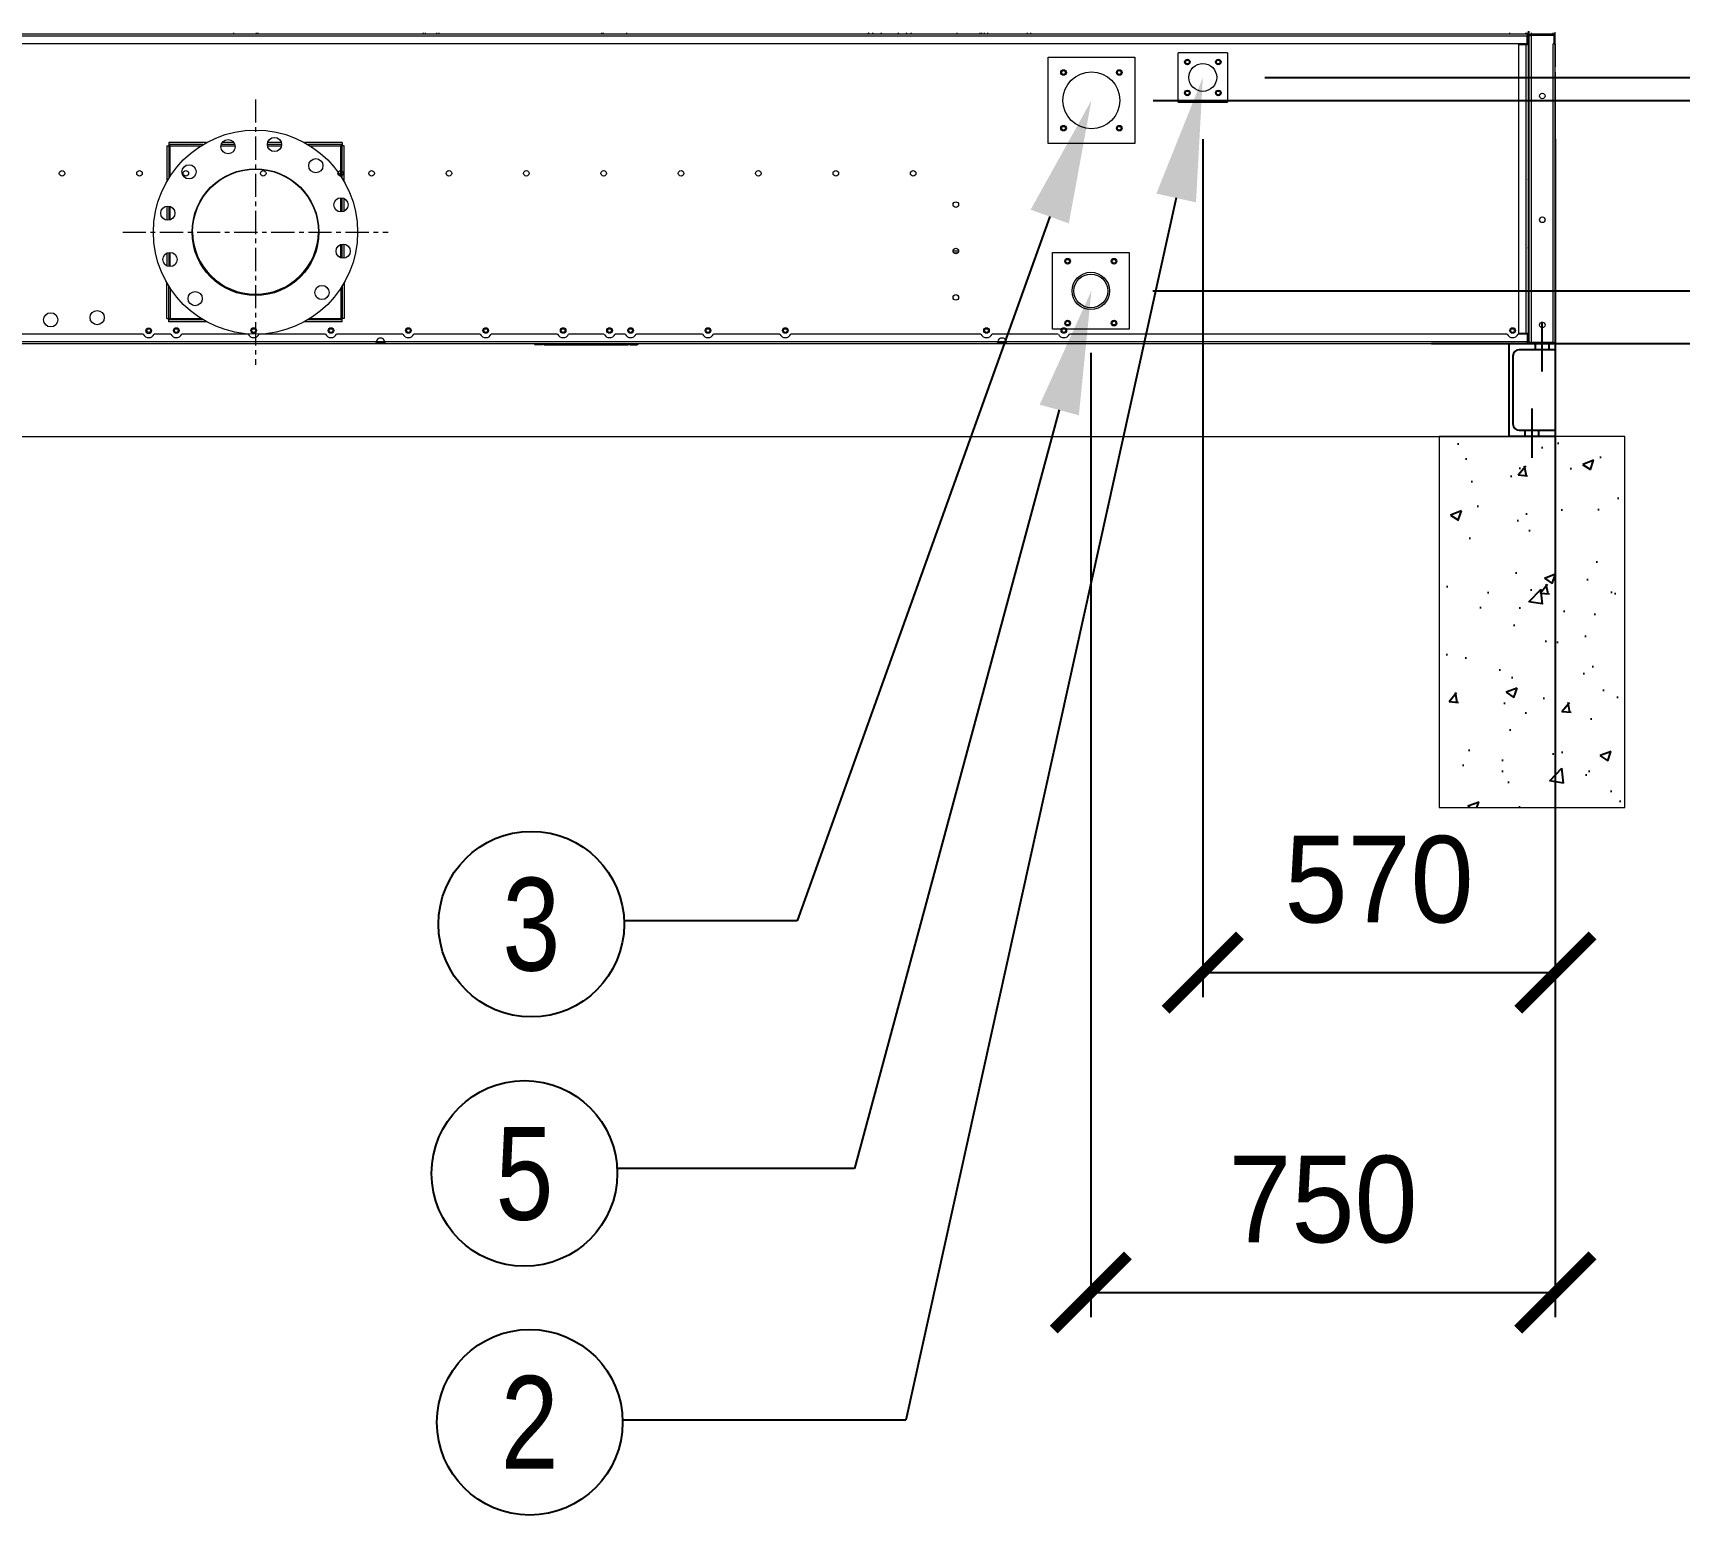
# Model space of a CAD drawing. Header units: millimetres. Extents: x 2913 to 35025, y 2470 to 25178.
# Drawn here: x 25284 to 27944, y 8385 to 10780 of the extents above; entities that cross this region are included whole.
import ezdxf
from ezdxf import colors
from ezdxf.entities.mleader import LeaderData, LeaderLine
from ezdxf.enums import TextEntityAlignment as Align
from ezdxf.math import Vec2, Vec3

# ---------------------------------------------------------------- set-up
doc = ezdxf.new("R2010")
doc.units = ezdxf.units.MM
doc.linetypes.add('CENTER', pattern=[2, 1.25, -0.25, 0.25, -0.25])
doc.linetypes.add('CENTERX2', pattern=[4, 2.5, -0.5, 0.5, -0.5])
for name, color, linetype in [('center', 1, 'CENTER'), ('냉각탑_dim', 1, 'Continuous'), ('냉각탑_text', 3, 'Continuous')]:
    doc.layers.add(name, color=color, linetype=linetype)
doc.styles.add('HY울릉도L', font='')
doc.styles.get("Standard").update_dxf_attribs({"font": 'arial.ttf'})
doc.styles.get('HY울릉도L').set_extended_font_data('HY울릉도L')
doc.dimstyles.new('성지DIM', dxfattribs={"dimtxt": 3.5, "dimasz": 3, "dimexe": 1, "dimexo": 2.5, "dimgap": 2, "dimtad": 1, "dimdec": 0, "dimzin": 3, "dimdsep": 46, "dimtxsty": 'HY울릉도L', "dimblk": 'ARCHTICK', "dimcen": -2, "dimclrd": 256, "dimclre": 256, "dimclrt": 7, "dimadec": 0, "dimazin": 0, "dimtfac": 1, "dimtdec": 0, "dimtofl": 0, "dimtmove": 0, "dimatfit": 3, "dimfxl": 1, "dimtolj": 1, "dimtzin": 0, "dimlwe": -1, "dimarcsym": 0})

# ---------------------------------------------------------------- blocks, each defined once
blk = doc.blocks.new('_ArchTick')
at = {"color": 0, "linetype": 'ByBlock', "const_width": 0.15}
blk.add_lwpolyline([(-0.5, -0.5), (0.5, 0.5)], dxfattribs=at)
blk = doc.blocks.new('*D300')
at = {"layer": 'Defpoints', "color": 0, "transparency": 16777216}
for p in [(26993.3, 10362.9), (27443.8, 10277.9), (28231.7, 10277.9)]:
    blk.add_point(p, dxfattribs=at)
at = {"layer": '냉각탑_dim', "lineweight": -2, "transparency": 16777216}
for p, q in [((28231.7, 10362.9), (28231.7, 10482.9)), ((28231.7, 10277.9), (28231.7, 9651.2))]:
    blk.add_line(p, q, dxfattribs=at)
at = {"layer": '냉각탑_dim', "transparency": 16777216}
for p, q in [((27093.3, 10362.9), (28271.7, 10362.9)), ((27543.8, 10277.9), (28271.7, 10277.9))]:
    blk.add_line(p, q, dxfattribs=at)
at = {"layer": '냉각탑_dim', "lineweight": -2, "transparency": 16777216, "xscale": 120, "yscale": 120, "zscale": 120}
for p, rotation in [((28231.7, 10362.9), 270), ((28231.7, 10277.9), 90)]:
    blk.add_blockref('_ArchTick', p, dxfattribs=dict(at, rotation=rotation))
at = {"layer": '냉각탑_dim', "color": 7, "transparency": 16777216, "insert": (28081.7, 9844.5), "char_height": 140, "attachment_point": 5, "rotation": 90, "style": 'HY울릉도L'}
blk.add_mtext('\\A1;85', dxfattribs=at)
blk = doc.blocks.new('*D301')
at = {"layer": 'Defpoints', "color": 0, "transparency": 16777216}
for p in [(26994.3, 10670.9), (28690.7, 10670.9), (27443.8, 10277.9)]:
    blk.add_point(p, dxfattribs=at)
at = {"layer": '냉각탑_dim', "transparency": 16777216}
for p, q in [((27094.3, 10670.9), (28730.7, 10670.9)), ((27543.8, 10277.9), (28730.7, 10277.9))]:
    blk.add_line(p, q, dxfattribs=at)
at = {"layer": '냉각탑_dim', "lineweight": -2, "transparency": 16777216}
blk.add_line((28690.7, 10277.9), (28690.7, 10670.9), dxfattribs=at)
at = {"layer": '냉각탑_dim', "lineweight": -2, "transparency": 16777216, "xscale": 120, "yscale": 120, "zscale": 120}
for p, rotation in [((28690.7, 10670.9), 90), ((28690.7, 10277.9), 270)]:
    blk.add_blockref('_ArchTick', p, dxfattribs=dict(at, rotation=rotation))
at = {"layer": '냉각탑_dim', "color": 7, "transparency": 16777216, "insert": (28540.7, 10474.4), "char_height": 140, "attachment_point": 5, "rotation": 90, "style": 'HY울릉도L'}
blk.add_mtext('\\A1;393', dxfattribs=at)
blk = doc.blocks.new('*D302')
at = {"layer": 'Defpoints', "color": 0, "transparency": 16777216}
for p in [(27174.3, 10707.9), (27443.8, 10277.9), (29105.1, 10277.9)]:
    blk.add_point(p, dxfattribs=at)
at = {"layer": '냉각탑_dim', "transparency": 16777216}
for p, q in [((27274.3, 10707.9), (29145.1, 10707.9)), ((27543.8, 10277.9), (29145.1, 10277.9))]:
    blk.add_line(p, q, dxfattribs=at)
at = {"layer": '냉각탑_dim', "lineweight": -2, "transparency": 16777216}
for p, q in [((29105.1, 10707.9), (29105.1, 10277.9)), ((29105.1, 10277.9), (29105.1, 9637.9))]:
    blk.add_line(p, q, dxfattribs=at)
at = {"layer": '냉각탑_dim', "lineweight": -2, "transparency": 16777216, "xscale": 120, "yscale": 120, "zscale": 120}
for p, rotation in [((29105.1, 10707.9), 90), ((29105.1, 10277.9), 270)]:
    blk.add_blockref('_ArchTick', p, dxfattribs=dict(at, rotation=rotation))
at = {"layer": '냉각탑_dim', "color": 7, "transparency": 16777216, "insert": (28955.1, 9897.9), "char_height": 140, "attachment_point": 5, "rotation": 90, "style": 'HY울릉도L'}
blk.add_mtext('\\A1;430', dxfattribs=at)
blk = doc.blocks.new('*D303')
at = {"layer": 'Defpoints', "color": 0, "transparency": 16777216}
for p in [(27174.3, 10707.9), (27743.8, 10707.9), (27743.8, 9261.3)]:
    blk.add_point(p, dxfattribs=at)
at = {"layer": '냉각탑_dim', "transparency": 16777216}
for p, q in [((27174.3, 10607.9), (27174.3, 9221.3)), ((27743.8, 10607.9), (27743.8, 9221.3))]:
    blk.add_line(p, q, dxfattribs=at)
at = {"layer": '냉각탑_dim', "lineweight": -2, "transparency": 16777216}
blk.add_line((27174.3, 9261.3), (27743.8, 9261.3), dxfattribs=at)
at = {"layer": '냉각탑_dim', "lineweight": -2, "transparency": 16777216, "xscale": 120, "yscale": 120, "zscale": 120, "rotation": 180}
blk.add_blockref('_ArchTick', (27174.3, 9261.3), dxfattribs=at)
at = {"layer": '냉각탑_dim', "lineweight": -2, "transparency": 16777216, "xscale": 120, "yscale": 120, "zscale": 120}
blk.add_blockref('_ArchTick', (27743.8, 9261.3), dxfattribs=at)
at = {"layer": '냉각탑_dim', "color": 7, "transparency": 16777216, "insert": (27459, 9411.3), "char_height": 140, "attachment_point": 5, "style": 'HY울릉도L'}
blk.add_mtext('\\A1;570', dxfattribs=at)
blk = doc.blocks.new('*D304')
at = {"layer": 'Defpoints', "color": 0, "transparency": 16777216}
for p in [(26993.3, 10362.9), (27743.8, 10362.9), (27743.8, 8744.3)]:
    blk.add_point(p, dxfattribs=at)
at = {"layer": '냉각탑_dim', "transparency": 16777216}
for p, q in [((26993.3, 10262.9), (26993.3, 8704.3)), ((27743.8, 10262.9), (27743.8, 8704.3))]:
    blk.add_line(p, q, dxfattribs=at)
at = {"layer": '냉각탑_dim', "lineweight": -2, "transparency": 16777216}
blk.add_line((26993.3, 8744.3), (27743.8, 8744.3), dxfattribs=at)
at = {"layer": '냉각탑_dim', "lineweight": -2, "transparency": 16777216, "xscale": 120, "yscale": 120, "zscale": 120, "rotation": 180}
blk.add_blockref('_ArchTick', (26993.3, 8744.3), dxfattribs=at)
at = {"layer": '냉각탑_dim', "lineweight": -2, "transparency": 16777216, "xscale": 120, "yscale": 120, "zscale": 120}
blk.add_blockref('_ArchTick', (27743.8, 8744.3), dxfattribs=at)
at = {"layer": '냉각탑_dim', "color": 7, "transparency": 16777216, "insert": (27368.5, 8894.3), "char_height": 140, "attachment_point": 5, "style": 'HY울릉도L'}
blk.add_mtext('\\A1;750', dxfattribs=at)
blk = doc.blocks.new('2')
at = {"color": 7, "lineweight": 20}
for p, q in [((27698.1, 10777.9), (23589.5, 10777.9)), ((27698.1, 10774.5), (23589.5, 10774.5)), ((24412.3, 10762.9), (26361.3, 10762.9)), ((23621.3, 10277.9), (27666.1, 10277.9))]:
    blk.add_line(p, q, dxfattribs=at)
at = {"color": 7, "lineweight": 20, "ltscale": 0.000833334}
for p, q in [((25608.1, 10779.9), (25608.1, 10777.9)), ((26243.1, 10779.9), (26243.1, 10777.9)), ((26777.1, 10779.9), (26777.1, 10777.9)), ((27697.8, 10294.9), (27697.8, 10292.9))]:
    blk.add_line(p, q, dxfattribs=at)
at = {"color": 7, "lineweight": 20, "ltscale": 0.000832431}
for p, q in [((25645.3, 10777.9), (25645.3, 10779.9)), ((25648.1, 10777.9), (25648.1, 10779.9)), ((26203.1, 10777.9), (26203.1, 10779.9)), ((26205.9, 10777.9), (26205.9, 10779.9)), ((26814.3, 10777.9), (26814.3, 10779.9)), ((26817.1, 10777.9), (26817.1, 10779.9))]:
    blk.add_line(p, q, dxfattribs=at)
at = {"color": 7, "lineweight": 20, "ltscale": 0.000833333}
for p, q in [((25915.3, 10777.9), (25915.3, 10779.9)), ((25918.7, 10777.9), (25918.7, 10779.9)), ((25936.9, 10777.9), (25936.9, 10779.9)), ((25940.3, 10777.9), (25940.3, 10779.9)), ((27669.8, 10779.9), (27669.8, 10777.9)), ((27696.4, 10777.9), (27696.4, 10779.9)), ((27696.4, 10760.9), (27696.4, 10762.9)), ((27697.8, 10762.9), (27697.8, 10760.9)), ((27697.8, 10760.9), (27699.8, 10760.9)), ((27741.8, 10762.9), (27743.8, 10762.9)), ((27741.8, 10762.1), (27743.8, 10762.1)), ((27743.8, 10762.1), (27741.8, 10762.1)), ((25503.8, 10599.4), (25503.8, 10597.4)), ((25505.8, 10597.4), (25503.8, 10597.4)), ((25503.8, 10597.4), (25505.8, 10597.4)), ((25783.8, 10597.4), (25781.8, 10597.4)), ((25783.8, 10597.4), (25781.8, 10597.4)), ((25783.8, 10599.4), (25783.8, 10597.4)), ((27701.7, 10427.9), (27699.7, 10427.9)), ((27701.7, 10422.9), (27699.7, 10422.9)), ((25503.8, 10316.4), (25503.8, 10318.4)), ((25505.8, 10318.4), (25503.8, 10318.4)), ((25503.8, 10318.4), (25505.8, 10318.4)), ((25783.8, 10318.4), (25781.8, 10318.4)), ((25783.8, 10318.4), (25781.8, 10318.4)), ((25783.8, 10316.4), (25783.8, 10318.4)), ((27696.4, 10292.9), (27696.4, 10294.9)), ((25839, 10279.9), (25839, 10277.9)), ((25852.5, 10279.9), (25852.5, 10277.9)), ((26108.3, 10275.9), (26108.3, 10277.9)), ((26248.3, 10275.9), (26248.3, 10277.9)), ((26843, 10279.9), (26843, 10277.9)), ((26856.5, 10279.9), (26856.5, 10277.9))]:
    blk.add_line(p, q, dxfattribs=at)
at = {"color": 7, "lineweight": 20, "ltscale": 0.001149}
for p, q in [((26632.9, 10779.9), (26634.8, 10777.9)), ((26633.4, 10779.9), (26635.3, 10777.9)), ((26640.6, 10779.9), (26642.5, 10777.9)), ((26656, 10777.9), (26654.1, 10779.9)), ((26681.7, 10779.9), (26683.6, 10777.9)), ((26697.1, 10777.9), (26695.2, 10779.9)), ((26704.3, 10777.9), (26702.4, 10779.9))]:
    blk.add_line(p, q, dxfattribs=at)
at = {"color": 7, "lineweight": 20, "ltscale": 0.00083243}
for p, q in [((26821.5, 10777.9), (26821.5, 10779.9)), ((26826.7, 10777.9), (26826.7, 10779.9)), ((26891.3, 10777.9), (26891.3, 10779.9)), ((26896.5, 10777.9), (26896.5, 10779.9)), ((26896.6, 10777.9), (26896.6, 10779.9))]:
    blk.add_line(p, q, dxfattribs=at)
at = {"color": 7, "lineweight": 20, "ltscale": 0.000882011}
blk.add_line((27697.8, 10780), (27697.8, 10777.9), dxfattribs=at)
at = {"color": 7, "lineweight": 20, "ltscale": 0.001417}
for p, q in [((27698.1, 10777.9), (27698.1, 10774.5)), ((27696.4, 10760.9), (27699.8, 10760.9)), ((27696.4, 10294.9), (27699.8, 10294.9)), ((27698.1, 10277.9), (27698.1, 10281.3)), ((27740.4, 10279.6), (27743.8, 10279.6))]:
    blk.add_line(p, q, dxfattribs=at)
at = {"color": 7, "lineweight": 20, "ltscale": 0.000708333}
for p, q in [((27698.1, 10775.9), (27699.8, 10775.9)), ((27698.1, 10775), (27699.8, 10775)), ((27698.1, 10280.8), (27699.8, 10280.8)), ((27698.1, 10279.9), (27699.8, 10279.9)), ((27705.2, 10279.6), (27705.2, 10277.9)), ((27741.8, 10279.6), (27741.8, 10277.9))]:
    blk.add_line(p, q, dxfattribs=at)
at = {"color": 7, "lineweight": 20, "ltscale": 0.004833}
for p, q in [((27698.1, 10762.9), (27698.1, 10774.5)), ((27741.8, 10762.9), (27741.8, 10774.5)), ((27743.8, 10762.9), (27743.8, 10774.5)), ((27684.8, 10760.9), (27696.4, 10760.9)), ((27684.8, 10294.9), (27696.4, 10294.9)), ((27698.1, 10292.9), (27698.1, 10281.3)), ((26108.3, 10275.9), (26096.7, 10275.9)), ((26248.3, 10275.9), (26259.9, 10275.9))]:
    blk.add_line(p, q, dxfattribs=at)
at = {"color": 7, "lineweight": 20, "ltscale": 0.003208}
blk.add_line((27699.8, 10782.7), (27699.8, 10775), dxfattribs=at)
at = {"color": 7, "lineweight": 20, "ltscale": 0.000375}
for p, q in [((27699.8, 10775), (27699.8, 10775.9)), ((27699.8, 10775), (27699.8, 10775.9)), ((27699.8, 10280.8), (27699.8, 10279.9)), ((27699.8, 10280.8), (27699.8, 10279.9)), ((27699.8, 10280.8), (27699.8, 10279.9)), ((27699.8, 10280.8), (27699.8, 10279.9)), ((27699.8, 10280.8), (27699.8, 10279.9)), ((27699.8, 10280.8), (27699.8, 10279.9))]:
    blk.add_line(p, q, dxfattribs=at)
at = {"color": 7, "lineweight": 20, "ltscale": 0.005875}
for p, q in [((27699.8, 10760.9), (27699.8, 10775)), ((27741.8, 10776.2), (27741.8, 10762.1)), ((27699.8, 10280.8), (27699.8, 10294.9))]:
    blk.add_line(p, q, dxfattribs=at)
at = {"color": 7, "lineweight": 20, "ltscale": 0.00337}
blk.add_line((27701.8, 10774.5), (27701.8, 10782.6), dxfattribs=at)
at = {"color": 7, "lineweight": 20, "ltscale": 0.2055}
blk.add_line((27701.8, 10281.3), (27701.8, 10774.5), dxfattribs=at)
at = {"color": 7, "lineweight": 20, "ltscale": 0.001131}
for p, q in [((27702.4, 10776.2), (27705.2, 10776.2)), ((27702.4, 10279.6), (27705.2, 10279.6))]:
    blk.add_line(p, q, dxfattribs=at)
at = {"color": 7, "lineweight": 20, "ltscale": 0.000414935}
for p, q in [((27703.5, 10776.2), (27702.7, 10776.9)), ((27700.7, 10430.9), (27701.5, 10431.6)), ((27703.5, 10279.6), (27702.7, 10278.9))]:
    blk.add_line(p, q, dxfattribs=at)
at = {"color": 7, "lineweight": 20, "ltscale": 0.000833944}
blk.add_line((27705.2, 10777.9), (27705.2, 10779.9), dxfattribs=at)
at = {"color": 7, "lineweight": 20, "ltscale": 0.014667}
for p, q in [((27740.4, 10777.9), (27705.2, 10777.9)), ((27740.4, 10279.6), (27705.2, 10279.6))]:
    blk.add_line(p, q, dxfattribs=at)
at = {"color": 7, "lineweight": 20, "ltscale": 0.000708334}
blk.add_line((27705.2, 10776.2), (27705.2, 10777.9), dxfattribs=at)
at = {"color": 7, "lineweight": 20, "ltscale": 0.01525}
for p, q in [((27705.2, 10776.2), (27741.8, 10776.2)), ((27741.8, 10277.9), (27705.2, 10277.9))]:
    blk.add_line(p, q, dxfattribs=at)
at = {"color": 7, "lineweight": 20, "ltscale": 0.206917}
blk.add_line((27705.2, 10279.6), (27705.2, 10776.2), dxfattribs=at)
at = {"color": 7, "lineweight": 20, "ltscale": 0.000833304}
blk.add_line((27740.4, 10777.9), (27740.4, 10779.9), dxfattribs=at)
at = {"color": 7, "lineweight": 20, "ltscale": 0.002832}
blk.add_line((27743.8, 10774.5), (27743.8, 10781.3), dxfattribs=at)
at = {"color": 7, "lineweight": 20, "ltscale": 0.307}
blk.add_line((26361.3, 10762.9), (27698.1, 10762.9), dxfattribs=at)
at = {"color": 7, "lineweight": 20, "ltscale": 0.044444}
for p, q in [((27214.3, 10747.9), (27134.3, 10747.9)), ((27134.3, 10667.9), (27134.3, 10747.9)), ((27214.3, 10747.9), (27214.3, 10667.9)), ((27134.3, 10667.9), (27214.3, 10667.9))]:
    blk.add_line(p, q, dxfattribs=at)
at = {"color": 7, "lineweight": 20, "ltscale": 0.194167}
for p, q in [((27684.8, 10294.9), (27684.8, 10760.9)), ((27696.4, 10760.9), (27696.4, 10294.9)), ((27699.8, 10760.9), (27699.8, 10294.9))]:
    blk.add_line(p, q, dxfattribs=at)
at = {"color": 7, "lineweight": 20, "ltscale": 0.201042}
for p, q in [((27740.4, 10279.6), (27740.4, 10762.1)), ((27743.8, 10279.6), (27743.8, 10762.1))]:
    blk.add_line(p, q, dxfattribs=at)
at = {"color": 7, "lineweight": 20, "ltscale": 0.000583333}
blk.add_line((27741.8, 10762.1), (27740.4, 10762.1), dxfattribs=at)
at = {"color": 7, "lineweight": 20, "ltscale": 0.000332419}
blk.add_line((27741.8, 10762.9), (27741.8, 10762.1), dxfattribs=at)
at = {"color": 7, "lineweight": 20, "ltscale": 0.00033333}
blk.add_line((27743.8, 10762.1), (27743.8, 10762.9), dxfattribs=at)
at = {"color": 7, "lineweight": 20, "ltscale": 0.011892}
blk.add_line((27743.8, 10762.1), (27743.8, 10733.5), dxfattribs=at)
at = {"color": 7, "lineweight": 20, "ltscale": 0.058333}
for p, q in [((26924.3, 10600.9), (26924.3, 10740.9)), ((26924.3, 10740.9), (27064.3, 10740.9)), ((27064.3, 10740.9), (27064.3, 10600.9)), ((27064.3, 10600.9), (26924.3, 10600.9))]:
    blk.add_line(p, q, dxfattribs=at)
at = {"color": 7, "lineweight": 20, "ltscale": 0.003608}
for p, q in [((27743.8, 10733.5), (27743.8, 10724.9)), ((27743.8, 10716.2), (27743.8, 10724.9)), ((27743.8, 10608.5), (27743.8, 10599.9)), ((27743.8, 10591.2), (27743.8, 10599.9)), ((27743.8, 10483.5), (27743.8, 10474.9)), ((27743.8, 10466.2), (27743.8, 10474.9)), ((27743.8, 10358.5), (27743.8, 10349.9)), ((27743.8, 10341.2), (27743.8, 10349.9)), ((27743.8, 10308.5), (27743.8, 10299.9)), ((27743.8, 10291.2), (27743.8, 10299.9))]:
    blk.add_line(p, q, dxfattribs=at)
at = {"color": 7, "lineweight": 20, "ltscale": 0.044866}
for p, q in [((27743.8, 10716.2), (27743.8, 10608.5)), ((27743.8, 10591.2), (27743.8, 10483.5)), ((27743.8, 10466.2), (27743.8, 10358.5))]:
    blk.add_line(p, q, dxfattribs=at)
at = {"color": 7, "lineweight": 20, "ltscale": 0.023972}
for p, q in [((25500.6, 10597.4), (25500.6, 10539.8)), ((25787, 10539.8), (25787, 10597.4)), ((25500.6, 10318.4), (25500.6, 10375.9)), ((25787, 10375.9), (25787, 10318.4))]:
    blk.add_line(p, q, dxfattribs=at)
at = {"color": 7, "lineweight": 20, "ltscale": 0.001333}
for p, q in [((25500.6, 10597.4), (25503.8, 10597.4)), ((25503.8, 10602.6), (25503.8, 10599.4)), ((25783.8, 10602.6), (25783.8, 10599.4)), ((25787, 10597.4), (25783.8, 10597.4)), ((25500.6, 10318.4), (25503.8, 10318.4)), ((25503.8, 10313.2), (25503.8, 10316.4)), ((25787, 10318.4), (25783.8, 10318.4)), ((25783.8, 10313.2), (25783.8, 10316.4))]:
    blk.add_line(p, q, dxfattribs=at)
at = {"color": 7, "lineweight": 20, "ltscale": 0.025296}
for p, q in [((25564.5, 10602.6), (25503.8, 10602.6)), ((25783.8, 10602.6), (25723, 10602.6)), ((25564.5, 10313.2), (25503.8, 10313.2)), ((25783.8, 10313.2), (25723, 10313.2))]:
    blk.add_line(p, q, dxfattribs=at)
at = {"color": 7, "lineweight": 20, "ltscale": 0.022971}
for p, q in [((25558.9, 10599.4), (25503.8, 10599.4)), ((25783.8, 10599.4), (25728.6, 10599.4)), ((25558.9, 10316.4), (25503.8, 10316.4)), ((25783.8, 10316.4), (25728.6, 10316.4))]:
    blk.add_line(p, q, dxfattribs=at)
at = {"color": 7, "lineweight": 20, "ltscale": 0.021741}
for p, q in [((25503.8, 10597.4), (25503.8, 10545.2)), ((25783.8, 10545.2), (25783.8, 10597.4)), ((25503.8, 10318.4), (25503.8, 10370.6)), ((25783.8, 10370.6), (25783.8, 10318.4))]:
    blk.add_line(p, q, dxfattribs=at)
at = {"color": 7, "lineweight": 20, "ltscale": 0.020784}
for p, q in [((25505.8, 10597.4), (25555.6, 10597.4)), ((25731.9, 10597.4), (25781.8, 10597.4)), ((25505.8, 10318.4), (25555.6, 10318.4)), ((25731.9, 10318.4), (25781.8, 10318.4))]:
    blk.add_line(p, q, dxfattribs=at)
at = {"color": 7, "lineweight": 20, "ltscale": 0.020438}
for p, q in [((25505.8, 10548.3), (25505.8, 10597.4)), ((25781.8, 10548.3), (25781.8, 10597.4)), ((25505.8, 10367.4), (25505.8, 10318.4)), ((25781.8, 10367.4), (25781.8, 10318.4))]:
    blk.add_line(p, q, dxfattribs=at)
at = {"color": 7, "lineweight": 20, "ltscale": 0.009512}
blk.add_line((25588.1, 10597.4), (25611, 10597.4), dxfattribs=at)
at = {"color": 7, "lineweight": 20, "ltscale": 0.009154}
blk.add_line((25610.5, 10599.4), (25588.6, 10599.4), dxfattribs=at)
at = {"color": 7, "lineweight": 20, "ltscale": 0.007846}
blk.add_line((25609, 10602.6), (25590.1, 10602.6), dxfattribs=at)
at = {"color": 7, "lineweight": 20, "ltscale": 0.009582}
blk.add_line((25686, 10599.4), (25663, 10599.4), dxfattribs=at)
at = {"color": 7, "lineweight": 20, "ltscale": 0.009406}
blk.add_line((25663.2, 10597.4), (25685.8, 10597.4), dxfattribs=at)
at = {"color": 7, "lineweight": 20, "ltscale": 0.009251}
blk.add_line((25685.6, 10602.6), (25663.4, 10602.6), dxfattribs=at)
at = {"color": 7, "lineweight": 20, "ltscale": 0.009583}
for p, q in [((25781.8, 10490.6), (25781.8, 10513.6)), ((25505.8, 10402.2), (25505.8, 10425.2))]:
    blk.add_line(p, q, dxfattribs=at)
at = {"color": 7, "lineweight": 20, "ltscale": 0.009451}
for p, q in [((25783.8, 10490.7), (25783.8, 10513.4)), ((25503.8, 10425), (25503.8, 10402.3))]:
    blk.add_line(p, q, dxfattribs=at)
at = {"color": 7, "lineweight": 20, "ltscale": 0.008588}
for p, q in [((25787, 10491.8), (25787, 10512.4)), ((25500.6, 10424), (25500.6, 10403.4))]:
    blk.add_line(p, q, dxfattribs=at)
at = {"color": 7, "lineweight": 20, "ltscale": 0.009501}
for p, q in [((25500.6, 10500), (25500.6, 10477.2)), ((25787, 10415.7), (25787, 10438.5))]:
    blk.add_line(p, q, dxfattribs=at)
at = {"color": 7, "lineweight": 20, "ltscale": 0.009478}
for p, q in [((25503.8, 10500), (25503.8, 10477.3)), ((25783.8, 10415.7), (25783.8, 10438.5))]:
    blk.add_line(p, q, dxfattribs=at)
at = {"color": 7, "lineweight": 20, "ltscale": 0.009074}
for p, q in [((25505.8, 10477.8), (25505.8, 10499.5)), ((25781.8, 10416.2), (25781.8, 10438))]:
    blk.add_line(p, q, dxfattribs=at)
at = {"color": 7, "lineweight": 20, "ltscale": 0.003726}
blk.add_line((26770.8, 10427.9), (26779.7, 10427.9), dxfattribs=at)
at = {"color": 7, "lineweight": 20, "ltscale": 2.97138e-06}
for p, q in [((27699.8, 10439.5), (27699.8, 10439.5)), ((27699.8, 10434.5), (27699.8, 10434.5)), ((27699.8, 10429.5), (27699.8, 10429.5)), ((27699.8, 10424.5), (27699.8, 10424.5))]:
    blk.add_line(p, q, dxfattribs=at)
at = {"color": 7, "lineweight": 20, "ltscale": 0.000547189}
blk.add_line((27700.4, 10431.6), (27701.8, 10431.6), dxfattribs=at)
at = {"color": 7, "lineweight": 20, "ltscale": 0.002875}
blk.add_line((26771.8, 10424.5), (26778.7, 10424.5), dxfattribs=at)
at = {"color": 7, "lineweight": 20, "ltscale": 0.051667}
blk.add_line((26931.3, 10424.9), (27055.3, 10424.9), dxfattribs=at)
at = {"color": 7, "lineweight": 20, "ltscale": 0.05}
for p, q in [((26931.3, 10300.9), (26931.3, 10424.9)), ((27055.3, 10424.9), (27055.3, 10300.9))]:
    blk.add_line(p, q, dxfattribs=at)
at = {"color": 7, "lineweight": 20, "ltscale": 0.000833171}
for p, q in [((27699.7, 10422.9), (27701.7, 10422.9)), ((27699.8, 10424.7), (27701.8, 10424.7))]:
    blk.add_line(p, q, dxfattribs=at)
at = {"color": 7, "lineweight": 20, "ltscale": 0.000834318}
for p, q in [((27743.8, 10407.9), (27743.7, 10407.9)), ((27743.8, 10297.9), (27743.7, 10297.9))]:
    blk.add_line(p, q, dxfattribs=at)
at = {"color": 7, "lineweight": 20, "ltscale": 0.000834992}
blk.add_line((27743.8, 10404.7), (27743.7, 10404.7), dxfattribs=at)
at = {"color": 7, "lineweight": 20, "ltscale": 0.013616}
blk.add_line((27743.8, 10341.2), (27743.8, 10308.5), dxfattribs=at)
at = {"color": 7, "lineweight": 20, "ltscale": 0.007604}
blk.add_line((25462.3, 10292.9), (25243.4, 10292.9), dxfattribs=at)
at = {"color": 7, "lineweight": 20, "ltscale": 0.0111}
blk.add_line((25506.8, 10292.9), (25480.2, 10292.9), dxfattribs=at)
at = {"color": 7, "lineweight": 20, "ltscale": 0.044641}
for p, q in [((25631.8, 10292.9), (25524.7, 10292.9)), ((25756.8, 10292.9), (25649.7, 10292.9)), ((25881.8, 10292.9), (25774.7, 10292.9)), ((26006.8, 10292.9), (25899.7, 10292.9)), ((26131.8, 10292.9), (26024.7, 10292.9)), ((26365.8, 10292.9), (26258.7, 10292.9)), ((26490.8, 10292.9), (26383.7, 10292.9)), ((26815.8, 10292.9), (26508.7, 10292.9)), ((26940.8, 10292.9), (26833.7, 10292.9)), ((27665.8, 10292.9), (26958.7, 10292.9))]:
    blk.add_line(p, q, dxfattribs=at)
at = {"color": 7, "lineweight": 20, "ltscale": 0.023808}
blk.add_line((26206.8, 10292.9), (26149.7, 10292.9), dxfattribs=at)
at = {"color": 7, "lineweight": 20, "ltscale": 0.006725}
blk.add_line((26240.8, 10292.9), (26224.7, 10292.9), dxfattribs=at)
at = {"color": 7, "lineweight": 20, "ltscale": 0.00439}
blk.add_line((27055.3, 10300.9), (26931.3, 10300.9), dxfattribs=at)
at = {"color": 7, "lineweight": 20, "ltscale": 0.005987}
blk.add_line((27698.1, 10292.9), (27683.7, 10292.9), dxfattribs=at)
at = {"color": 7, "lineweight": 20, "ltscale": 0.000128159}
blk.add_line((27699.4, 10294.9), (27699.8, 10294.9), dxfattribs=at)
at = {"color": 1, "linetype": 'CENTERX2', "ltscale": 50}
for p, q in [((27722.8, 10232.9), (27722.8, 10312.9)), ((27706.3, 10092.9), (27706.3, 10172.9))]:
    blk.add_line(p, q, dxfattribs=at)
at = {"color": 7, "lineweight": 20, "ltscale": 0.001168}
blk.add_line((27743.8, 10292.9), (27743.8, 10290.1), dxfattribs=at)
at = {"color": 7, "lineweight": 20, "ltscale": 0.171731}
for p, q in [((24848.6, 10281.3), (25426.8, 10281.3)), ((25426.8, 10281.3), (25838.9, 10281.3))]:
    blk.add_line(p, q, dxfattribs=at)
at = {"color": 7, "lineweight": 20, "ltscale": 0.008888}
blk.add_line((25302.3, 10277.9), (25323.7, 10277.9), dxfattribs=at)
at = {"color": 7, "lineweight": 20, "ltscale": 0.006961}
blk.add_line((25379.6, 10277.9), (25396.3, 10277.9), dxfattribs=at)
at = {"color": 7, "lineweight": 20, "ltscale": 0.17433}
blk.add_line((25420.6, 10277.9), (25839, 10277.9), dxfattribs=at)
at = {"color": 7, "lineweight": 20, "ltscale": 1.93507e-05}
blk.add_line((25471.2, 10287.4), (25471.3, 10287.4), dxfattribs=at)
at = {"color": 7, "lineweight": 20, "ltscale": 0.005698}
for p, q in [((25838.9, 10281.3), (25852.6, 10281.3)), ((26842.9, 10281.3), (26856.6, 10281.3))]:
    blk.add_line(p, q, dxfattribs=at)
at = {"color": 7, "lineweight": 20, "ltscale": 0.005614}
for p, q in [((25839, 10279.9), (25852.5, 10279.9)), ((25839, 10277.9), (25852.5, 10277.9)), ((26843, 10279.9), (26856.5, 10279.9)), ((26843, 10277.9), (26856.5, 10277.9))]:
    blk.add_line(p, q, dxfattribs=at)
at = {"color": 7, "lineweight": 20, "ltscale": 0.412719}
blk.add_line((25852.5, 10277.9), (26843, 10277.9), dxfattribs=at)
at = {"color": 7, "lineweight": 20, "ltscale": 0.412635}
blk.add_line((25852.6, 10281.3), (26842.9, 10281.3), dxfattribs=at)
at = {"color": 7, "lineweight": 20, "ltscale": 0.000833651}
for p, q in [((26110.3, 10275.9), (26110.3, 10277.9)), ((26246.3, 10275.9), (26246.3, 10277.9))]:
    blk.add_line(p, q, dxfattribs=at)
at = {"color": 7, "lineweight": 20, "ltscale": 0.056667}
blk.add_line((26110.3, 10275.9), (26246.3, 10275.9), dxfattribs=at)
at = {"color": 7, "lineweight": 20, "ltscale": 0.100651}
blk.add_line((26856.5, 10277.9), (27698.1, 10277.9), dxfattribs=at)
at = {"color": 7, "lineweight": 20, "ltscale": 0.100609}
blk.add_line((26856.6, 10281.3), (27698.1, 10281.3), dxfattribs=at)
at = {"color": 7, "lineweight": 20, "ltscale": 0.004083}
blk.add_line((27666.1, 10277.9), (27675.9, 10277.9), dxfattribs=at)
at = {"color": 7, "lineweight": 25, "ltscale": 0.125}
for p, q in [((27668.8, 10277.9), (27743.8, 10277.9)), ((27743.8, 10127.9), (27668.8, 10127.9))]:
    blk.add_line(p, q, dxfattribs=at)
at = {"ltscale": 25}
blk.add_line((27668.8, 10277.9), (27668.8, 10127.9), dxfattribs=at)
at = {"color": 7, "lineweight": 20, "ltscale": 0.026917}
blk.add_line((27740.5, 10277.9), (27675.9, 10277.9), dxfattribs=at)
at = {"color": 7, "lineweight": 25, "ltscale": 0.05125}
for p, q in [((27743.8, 10267.9), (27685.3, 10267.9)), ((27685.3, 10137.9), (27743.8, 10137.9))]:
    blk.add_line(p, q, dxfattribs=at)
at = {"color": 7, "lineweight": 20, "ltscale": 0.002958}
blk.add_line((27705.1, 10277.9), (27698, 10277.9), dxfattribs=at)
at = {"color": 7, "lineweight": 20, "ltscale": 0.000832339}
blk.add_line((27699.8, 10282.9), (27701.7, 10282.9), dxfattribs=at)
at = {"color": 7, "lineweight": 20, "ltscale": 0.000837582}
blk.add_line((27699.8, 10281.1), (27701.8, 10281.1), dxfattribs=at)
at = {"color": 7, "lineweight": 20, "ltscale": 0.000374986}
blk.add_line((27699.8, 10279.9), (27699.8, 10280.8), dxfattribs=at)
for p, q in [((27711.8, 10267.9), (27711.8, 10277.9)), ((27733.8, 10267.9), (27733.8, 10277.9)), ((27695.3, 10127.9), (27695.3, 10137.9)), ((27717.3, 10127.9), (27717.3, 10137.9))]:
    blk.add_line(p, q)
at = {"lineweight": 20}
for p in [(27741.8, 10277.9), (27743.8, 10279.6)]:
    blk.add_line(p, (27743.8, 10277.9), dxfattribs=at)
at = {"color": 7, "lineweight": 20, "ltscale": 0.00485}
blk.add_line((27743.8, 10291.2), (27743.8, 10279.6), dxfattribs=at)
at = {"color": 7, "lineweight": 20, "ltscale": 0.003775}
blk.add_line((27743.8, 10281.3), (27743.8, 10290.3), dxfattribs=at)
at = {"color": 7, "lineweight": 25, "ltscale": 0.008333}
blk.add_line((27743.8, 10277.9), (27743.8, 10267.9), dxfattribs=at)
at = {"color": 7, "lineweight": 25, "ltscale": 0.091667}
blk.add_line((27675.3, 10257.9), (27675.3, 10147.9), dxfattribs=at)
at = {"color": 7, "lineweight": 15, "ltscale": 0.0625}
blk.add_line((27743.8, 10137.9), (27743.8, 10127.9), dxfattribs=at)
at = {"lineweight": 5}
blk.add_line((23618.8, 10127.9), (27668.8, 10127.9), dxfattribs=at)
for centre in [(26949.3, 10715.9), (27039.3, 10715.9), (26949.3, 10625.9), (27039.3, 10625.9)]:
    blk.add_circle(centre, 4.5, dxfattribs=at)
at = {"color": 7, "lineweight": 20}
for centre, radius in [((26949.3, 10715.9), 3), ((27039.3, 10715.9), 3), ((27149.3, 10732.9), 4.5), ((27149.3, 10732.9), 3), ((27174.3, 10707.9), 22.5), ((27199.3, 10732.9), 4.5), ((27199.3, 10732.9), 3), ((26994.3, 10670.9), 46), ((27149.3, 10682.9), 4.5), ((27149.3, 10682.9), 3), ((27199.3, 10682.9), 4.5), ((27199.3, 10682.9), 3), ((27722.8, 10677.9), 4.5), ((25643.8, 10457.9), 165), ((26949.3, 10625.9), 3), ((27039.3, 10625.9), 3), ((25599.5, 10596), 11.5), ((25674.5, 10599.6), 11.5), ((25536.4, 10555.4), 11.5), ((25643.8, 10457.9), 102.5), ((25643.8, 10457.9), 101.8), ((25741.2, 10565.2), 11.5), ((25331.3, 10552.9), 4.5), ((25456.3, 10552.9), 4.5), ((25531.3, 10552.9), 4.5), ((25656.3, 10552.9), 4.5), ((25781.3, 10552.9), 4.5), ((25831.3, 10552.9), 4.5), ((25956.3, 10552.9), 4.5), ((26081.3, 10552.9), 4.5), ((26206.3, 10552.9), 4.5), ((26331.3, 10552.9), 4.5), ((26456.3, 10552.9), 4.5), ((26581.3, 10552.9), 4.5), ((26706.3, 10552.9), 4.5), ((25781.8, 10502.1), 11.5), ((26775.3, 10502.4), 4.5), ((25502.1, 10488.6), 11.5), ((27722.8, 10477.9), 4.5), ((25785.4, 10427.1), 11.5), ((26775.3, 10427.4), 4.5), ((25505.7, 10413.7), 11.5), ((26955.8, 10410.9), 4.5), ((26955.8, 10410.9), 3), ((27030.8, 10410.9), 4.5), ((27030.8, 10410.9), 3), ((26993.3, 10362.9), 30.2), ((26993.3, 10362.9), 27.3), ((25546.3, 10350.5), 11.5), ((25751.1, 10360.4), 11.5), ((26775.3, 10352.4), 4.5), ((25313, 10316.2), 11.5), ((25388, 10319.8), 11.5), ((25471.3, 10298.4), 4.5), ((25471.3, 10298.9), 3), ((25515.8, 10298.9), 4.5), ((25515.8, 10298.9), 3), ((25640.8, 10298.9), 4.5), ((25640.8, 10298.9), 3), ((25765.8, 10298.9), 4.5), ((25765.8, 10298.9), 3), ((25890.8, 10298.9), 4.5), ((25890.8, 10298.9), 3), ((26015.8, 10298.9), 4.5), ((26015.8, 10298.9), 3), ((26140.8, 10298.9), 4.5), ((26140.8, 10298.9), 3), ((26215.8, 10298.9), 4.5), ((26215.8, 10298.9), 3), ((26249.8, 10298.9), 4.5), ((26249.8, 10298.9), 3), ((26374.8, 10298.9), 4.5), ((26374.8, 10298.9), 3), ((26499.8, 10298.9), 4.5), ((26499.8, 10298.9), 3), ((26824.8, 10298.9), 4.5), ((26824.8, 10298.9), 3), ((26949.8, 10298.9), 4.5), ((26949.8, 10298.9), 3), ((26955.8, 10310.9), 4.5), ((26955.8, 10310.9), 3), ((27030.8, 10310.9), 4.5), ((27030.8, 10310.9), 3), ((27674.8, 10298.9), 4.5), ((27674.8, 10298.9), 3), ((27722.8, 10307.9), 4.5)]:
    blk.add_circle(centre, radius, dxfattribs=at)
for centre, radius, start, end in [((27696.4, 10774.5), 3.4, 0, 0.7721), ((27705.2, 10774.5), 3.4, 90, 180), ((27740.4, 10774.5), 3.4, 0, 90), ((27694.6, 10542.7), 5.2, 0, 0.6924), ((25643.8, 10459.4), 101.8, 180.4178, 359.5731), ((27703.2, 10433.3), 3.4, 180, 245.6843), ((27740.5, 10422.7), 5.2, 52.0246, 52.0532), ((25471.3, 10297.4), 10, 206.7437, 333.2563), ((25471.3, 10297.9), 4.5, 3.185, 176.8155), ((25515.8, 10297.4), 10, 206.7437, 333.2563), ((25640.8, 10297.4), 10, 206.7437, 333.2563), ((25765.8, 10297.4), 10, 206.7437, 333.2563), ((25890.8, 10297.4), 10, 206.7437, 333.2563), ((26015.8, 10297.4), 10, 206.7437, 333.2563), ((26140.8, 10297.4), 10, 206.7437, 333.2563), ((26215.8, 10297.4), 10, 206.7437, 333.2563), ((26249.8, 10297.4), 10, 206.7437, 333.2563), ((26374.8, 10297.4), 10, 206.7437, 333.2563), ((26499.8, 10297.4), 10, 206.7437, 333.2563), ((26824.8, 10297.4), 10, 206.7437, 333.2563), ((26949.8, 10297.4), 10, 206.7437, 333.2563), ((27674.8, 10297.4), 10, 206.7437, 333.2563), ((27696.4, 10316.5), 3.4, 0, 0.2366), ((25855.3, 10278.9), 16.6, 171.9124, 179.4428), ((25845.8, 10279.8), 7, 12.3734, 167.6266), ((25836.2, 10278.9), 16.6, 0.5572, 8.0877), ((26096.7, 10279.3), 3.4, 204.3017, 270), ((26096.7, 10279.3), 1.4, 268.112, 270), ((26259.9, 10279.3), 3.4, 270, 335.6983), ((26259.9, 10279.3), 1.4, 270, 271.888), ((26859.3, 10278.9), 16.6, 171.9124, 179.4428), ((26849.8, 10279.8), 7, 12.3734, 167.6266), ((26840.2, 10278.9), 16.6, 0.5572, 8.0877), ((27696.4, 10281.3), 3.4, 299.9991, 335.6839), ((27705.2, 10281.3), 3.4, 180, 270), ((27740.5, 10283.1), 5.2, 283.3156, 307.9754), ((27740.4, 10281.3), 3.4, 294.3156, 330)]:
    blk.add_arc(centre, radius, start, end, dxfattribs=at)
at = {"color": 7, "lineweight": 25}
for centre, start, end in [((27685.3, 10257.9), 90, 180), ((27685.3, 10147.9), 180, 270)]:
    blk.add_arc(centre, 10, start, end, dxfattribs=at)
at = {"color": 7, "lineweight": 20}
for centre, major_axis, ratio, start_param, end_param in [((27696.4, 10589.7), (3.4, 0), 0.087156, 0, 0.009032), ((27696.4, 10439.5), (3.4, 0), 0.999969, 0, 0.017333), ((27696.4, 10434.5), (3.4, 0), 0.999969, 0, 0.015352), ((27696.4, 10434.5), (3.4, 0), 0.999969, 0, 0.015332), ((27696.4, 10429.5), (3.4, 0), 0.999969, 0, 0.013059), ((27696.4, 10429.5), (3.4, 0), 0.999969, 6.283185, 6.29622), ((27696.4, 10424.5), (3.4, 0), 0.999969, 6.283185, 6.293406), ((27696.4, 10399.3), (-3.4, 0), 0.999969, 3.125622, 3.141593), ((27696.4, 10394.3), (-3.4, 0), 0.999969, 3.125622, 3.141593), ((27696.4, 10389.3), (-3.4, 0), 0.999969, 3.131366, 3.141593)]:
    blk.add_ellipse(centre, major_axis=major_axis, ratio=ratio, start_param=start_param, end_param=end_param, dxfattribs=at)
for points in [[(27702.4, 10776.2), (27702.2, 10775.8), (27702, 10775.5), (27701.8, 10775.2), (27701.8, 10774.8), (27701.8, 10774.5)], [(27700.4, 10431.6), (27700.2, 10431.9), (27700, 10432.3), (27699.8, 10432.6), (27699.8, 10432.9), (27699.8, 10433.3)], [(25839, 10279.9), (25838.9, 10279.9), (25838.9, 10279.9), (25838.8, 10279.9), (25838.8, 10280), (25838.8, 10280.1)], [(25852.7, 10280.1), (25852.7, 10280), (25852.7, 10279.9), (25852.6, 10279.9), (25852.6, 10279.9), (25852.5, 10279.9)], [(26843, 10279.9), (26842.9, 10279.9), (26842.9, 10279.9), (26842.8, 10279.9), (26842.8, 10280), (26842.8, 10280.1)], [(26856.7, 10280.1), (26856.7, 10280), (26856.7, 10279.9), (26856.6, 10279.9), (26856.6, 10279.9), (26856.5, 10279.9)], [(27702.4, 10279.6), (27702.2, 10279.9), (27702, 10280.3), (27701.8, 10280.6), (27701.8, 10280.9), (27701.8, 10281.3)]]:
    blk.add_open_spline(points, degree=5, dxfattribs=at)
for points, knots in [([(25839, 10277.9), (25838.9, 10277.9), (25838.9, 10277.9), (25838.8, 10278), (25838.8, 10278.3), (25838.8, 10278.6), (25838.8, 10278.8), (25838.8, 10278.9), (25838.8, 10279.1)], [0, 0, 0, 0, 0, 0, 3.009, 3.009, 3.009, 4.870321, 4.870321, 4.870321, 4.870321, 4.870321, 4.870321]), ([(25852.8, 10279.1), (25852.8, 10278.8), (25852.7, 10278.4), (25852.7, 10278.2), (25852.6, 10278), (25852.5, 10277.9), (25852.5, 10277.9), (25852.5, 10277.9), (25852.5, 10277.9)], [0, 0, 0, 0, 0, 0, 3.956241, 3.956241, 3.956241, 4.866694, 4.866694, 4.866694, 4.866694, 4.866694, 4.866694]), ([(26843, 10277.9), (26842.9, 10277.9), (26842.9, 10277.9), (26842.8, 10278), (26842.8, 10278.3), (26842.8, 10278.6), (26842.8, 10278.8), (26842.8, 10278.9), (26842.8, 10279.1)], [0, 0, 0, 0, 0, 0, 3.009, 3.009, 3.009, 4.870321, 4.870321, 4.870321, 4.870321, 4.870321, 4.870321]), ([(26856.8, 10279.1), (26856.8, 10278.8), (26856.7, 10278.4), (26856.7, 10278.2), (26856.6, 10278), (26856.5, 10277.9), (26856.5, 10277.9), (26856.5, 10277.9), (26856.5, 10277.9)], [0, 0, 0, 0, 0, 0, 3.956241, 3.956241, 3.956241, 4.866694, 4.866694, 4.866694, 4.866694, 4.866694, 4.866694])]:
    blk.add_open_spline(points, degree=5, knots=knots, dxfattribs=at)
at = {"layer": 'center', "lineweight": 20, "ltscale": 30}
for p, q in [((25643.8, 10672.4), (25643.8, 10243.4)), ((25429.3, 10457.9), (25858.3, 10457.9))]:
    blk.add_line(p, q, dxfattribs=at)

msp = doc.modelspace()

# ---------------------------------------------------------------- hatches: boundary and pattern name
h = msp.add_hatch()
h.set_pattern_fill('AR-CONC', color=4)
h.set_pattern_definition([(50, (-858117.47, -173720.16), (182.18467, -15.939086), [19.05, -209.55]), (355, (-858117.47, -173720.16), (-35.24342, 191.056845), [15.24, -167.640584]), (100.451445, (-858102.28, -173721.49), (146.941247, 175.117752), [16.19001, -178.090245]), (46.1842, (-858117.47, -173669.36), (271.07904, -42.04233), [28.575, -314.325]), (96.635558, (-858094.88, -173672.86), (237.404134, 247.426125), [24.28502, -267.13561]), (351.18415, (-858117.47, -173669.36), (237.40413, 247.426125), [22.85997, -251.45973]), (21, (-858092.07, -173682.06), (151.614391, -102.265198), [19.05, -209.55]), (326, (-858092.07, -173682.06), (61.80203, 184.187966), [15.24, -167.64]), (71.451445, (-858079.43, -173690.58), (213.41642, 81.92277), [16.19001, -178.089938]), (37.5, (-858117.465, -173720.16), (3.0886033, 84.555039), [0, -165.608, 0, -170.18, 0, -168.275]), (7.5, (-858117.465, -173720.16), (66.8196625, 100.180575), [0, -97.028, 0, -161.798, 0, -64.135]), (327.5, (-858174.11, -173720.16), (135.590595, -5.728744), [0, -63.5, 0, -198.12, 0, -262.89]), (317.5, (-858199.51, -173720.16), (148.129181, 25.426491), [0, -82.55, 0, -131.572, 0, -186.69])])
h.paths.add_polyline_path([(27556.3, 10127.9), (27856.3, 10127.9), (27856.3, 9527.9), (27556.3, 9527.9)])

# ---------------------------------------------------------------- linework, layer by layer
at = {"lineweight": 5}
msp.add_line((27556.3, 9527.9), (27856.3, 9527.9), dxfattribs=at)
at = {"lineweight": 5, "elevation": 0}
msp.add_lwpolyline([(27856.3, 9527.9), (27856.3, 10127.9), (27556.3, 10127.9), (27556.3, 9527.9)], dxfattribs=at)
at = {"layer": '냉각탑_dim', "linetype": 'ByBlock', "lineweight": -3}
for centre in [(26089.4, 9339.5), (26078.3, 8936.7), (26086.8, 8534.5)]:
    msp.add_circle(centre, 150, dxfattribs=at)

# ---------------------------------------------------------------- block references
msp.add_blockref('2', (0, 0))

# ---------------------------------------------------------------- texts
at = {"layer": '냉각탑_text', "width": 0.8}
for s, p in [('3', (26089.4, 9339.5)), ('5', (26078.3, 8936.7)), ('2', (26086.8, 8534.5))]:
    msp.add_text(s, height=150, dxfattribs=at).set_placement(p, align=Align.MIDDLE_CENTER)

# ---------------------------------------------------------------- dimensions: what is measured, and where the dimension line sits
at = {"layer": '냉각탑_dim'}
for base, p1, picture, middle in [((29105.1, 10277.9), (27174.3, 10707.9), '*D302', (28955.1, 9897.9)), ((28231.7, 10277.9), (26993.3, 10362.9), '*D300', (28081.7, 9844.5))]:
    dim = msp.add_linear_dim(base=base, p1=p1, p2=(27443.8, 10277.9), angle=90, dimstyle='성지DIM', override={"dimscale": 40}, dxfattribs=at)
    dim.commit()
    dim.dimension.update_dxf_attribs({"geometry": picture, "text_midpoint": middle})
dim = msp.add_linear_dim(base=(28690.7, 10670.9), p1=(27443.8, 10277.9), p2=(26994.3, 10670.9), angle=90, dimstyle='성지DIM', override={"dimscale": 40}, dxfattribs=at)
dim.commit()
dim.dimension.update_dxf_attribs({"geometry": '*D301', "text_midpoint": (28690.7, 10474.4), "dimtype": 160})
for base, p1, p2, picture, middle in [((27743.7500832, 9261.3233958), (27174.2500832, 10707.881516), (27743.7500832, 10707.881516), '*D303', (27459.0000832, 9411.3233958)), ((27743.7501, 8744.2762), (26993.3274, 10362.8818), (27743.7501, 10362.8818), '*D304', (27368.5387, 8894.2762))]:
    dim = msp.add_linear_dim(base=base, p1=p1, p2=p2, dimstyle='성지DIM', override={"dimscale": 40}, dxfattribs=at)
    dim.commit()
    dim.dimension.update_dxf_attribs({"geometry": picture, "text_midpoint": middle})

# ---------------------------------------------------------------- leaders
at = {"layer": '냉각탑_dim', "lineweight": -3}
ml = msp.add_multileader_mtext('Standard', dxfattribs=at)
ml.set_content('')
ml.set_leader_properties(color=256)
ml.build(insert=Vec2(0, 0))
ml.multileader.update_dxf_attribs({"text_right_attachment_type": 6, "dogleg_length": 5, "arrow_head_size": 199.5, "scale": 30})
ctx = ml.context
ctx.base_point, ctx.scale, ctx.char_height, ctx.arrow_head_size, ctx.landing_gap_size, ctx.plane_origin = Vec3(26236.7, 8537.8), 30, 7.18, 199.5, 3.59, Vec3(26258.2, 9401.9)
ctx.right_attachment, ctx.text_align_type = 6, 2
notes = []
notes.append((ctx, [(0, (1, 1, 0), (26694.3, 8537.8), (-1, 0), 457.5, [(0, [(27174.3, 10707.9)], 0, [])])]))
ctx.mtext, ml.multileader.dxf.content_type = None, 0
ml = msp.add_multileader_mtext('Standard', dxfattribs=at)
ml.set_content('')
ml.set_leader_properties(color=256)
ml.build(insert=Vec2(0, 0))
ml.multileader.update_dxf_attribs({"text_right_attachment_type": 6, "dogleg_length": 5, "arrow_head_size": 199.5, "scale": 30})
ctx = ml.context
ctx.base_point, ctx.scale, ctx.char_height, ctx.arrow_head_size, ctx.landing_gap_size, ctx.plane_origin = Vec3(26239.3, 9344.8), 30, 7.18, 199.5, 3.59, Vec3(25859.9, 8953.4)
ctx.right_attachment, ctx.text_align_type = 6, 2
notes.append((ctx, [(0, (1, 1, 0), (26518.8, 9344.8), (-1, 0), 279.5, [(0, [(26994.3, 10670.9)], 0, [])])]))
ctx.mtext, ml.multileader.dxf.content_type = None, 0
ml = msp.add_multileader_mtext('Standard', dxfattribs=at)
ml.set_content('')
ml.set_leader_properties(color=256)
ml.build(insert=Vec2(0, 0))
ml.multileader.update_dxf_attribs({"text_right_attachment_type": 6, "dogleg_length": 5, "arrow_head_size": 199.5, "scale": 30})
ctx = ml.context
ctx.base_point, ctx.scale, ctx.char_height, ctx.arrow_head_size, ctx.landing_gap_size, ctx.plane_origin = Vec3(26228.1, 8944.6), 30, 7.18, 199.5, 3.59, Vec3(26850.6, 8665.4)
ctx.right_attachment, ctx.text_align_type = 6, 2
notes.append((ctx, [(0, (1, 1, 0), (26611.6, 8944.6), (-1, 0), 383.5, [(0, [(26994.3, 10363.1)], 0, [])])]))
ctx.mtext, ml.multileader.dxf.content_type = None, 0
for ctx, leaders in notes:
    for number, flags, end, landing, length, lines in leaders:
        leader = LeaderData()
        leader.index, (leader.has_last_leader_line, leader.has_dogleg_vector, leader.attachment_direction) = number, flags
        leader.last_leader_point, leader.dogleg_vector, leader.dogleg_length = Vec3(end), Vec3(landing), length
        for number, points, colour, breaks in lines:
            line = LeaderLine()
            line.index, line.vertices, line.color, line.breaks = number, Vec3.list(points), colors.encode_raw_color(colour), breaks
            leader.lines.append(line)
        ctx.leaders.append(leader)

doc.saveas('drawing.dxf')
